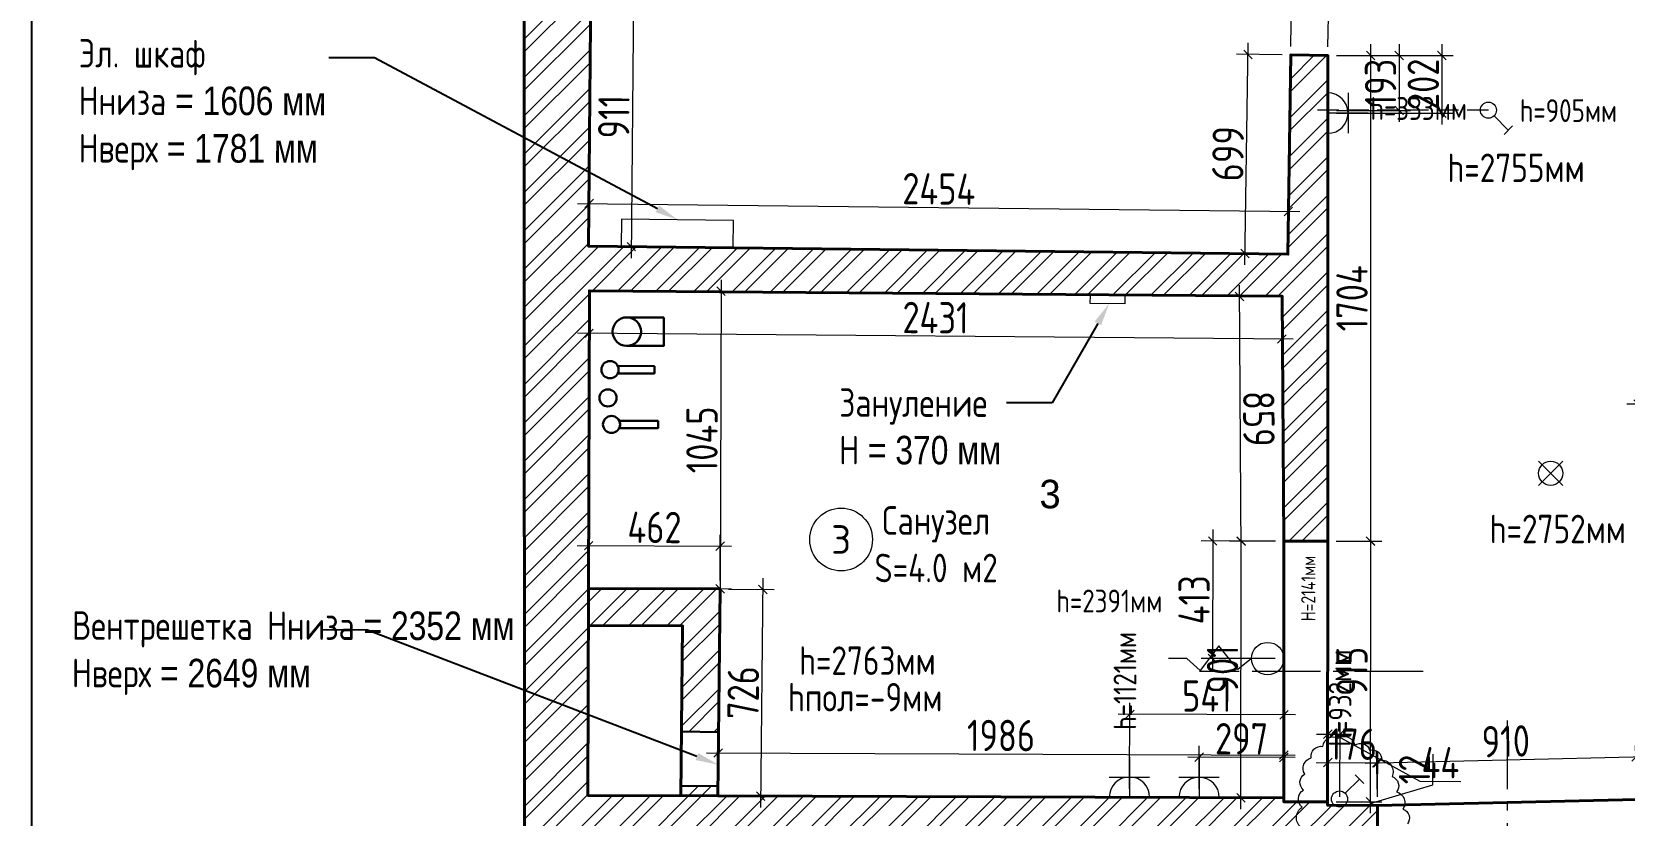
# Model space of a CAD drawing. Header units: millimetres. Extents: x -416788 to 52048, y -598564 to -7233.
# Drawn here: x 24466 to 30054, y -17210 to -14461 of the extents above; entities that cross this region are included whole.
import ezdxf
from ezdxf import colors
from ezdxf.entities.mleader import LeaderData, LeaderLine
from ezdxf.enums import TextEntityAlignment as Align
from ezdxf.math import Vec2, Vec3

# ---------------------------------------------------------------- set-up
doc = ezdxf.new("R2010")
doc.units = ezdxf.units.MM
doc.linetypes.add('GOST2.303 4', pattern=[7, 5, -2, 0])
doc.linetypes.add('GOST2.303 6', pattern=[12, 8, -1.5, 1, -1.5])
for name, color, linetype, lineweight in [('ВК_стояки', 170, 'Continuous', 30), ('К_Размерная', 3, 'Continuous', 0), ('К_Стены', 1, 'Continuous', 40), ('К_Текст высоты', 7, 'Continuous', 0), ('К_Текст_проемы', 109, 'Continuous', 0), ('К_тонкая', 84, 'Continuous', 13), ('К_штриховка', 84, 'Continuous', 13), ('ОВ_Вентиляция', 41, 'Continuous', 30), ('ОВ_Текст', 41, 'Continuous', 0), ('Р_рамка_оформление', 130, 'Continuous', 20), ('ЭО_Розетки', 11, 'Continuous', 9), ('ЭО_Текст', 11, 'Continuous', 0)]:
    doc.layers.add(name, color=color, linetype=linetype, lineweight=lineweight)
doc.layers.add('Контур_помещения', color=201, linetype='Continuous', lineweight=15, plot=False)
doc.layers.add('ЭО_метки', color=11, linetype='GOST2.303 4', lineweight=0, plot=False)
doc.layers.add('Лист_рамка', color=4, linetype='Continuous', plot=False)
doc.layers.add('№_pom_spec', color=6, linetype='Continuous', plot=False)
doc.styles.add('M 50', font='isocpeur.ttf', dxfattribs={"width": 0.8})
doc.styles.get("Standard").update_dxf_attribs({"font": 'greeks.shx'})
doc.dimstyles.new('M 50', dxfattribs={"dimscale": 0, "dimtxt": 110, "dimasz": 30, "dimexe": 40, "dimexo": 30, "dimgap": 10, "dimtad": 1, "dimdec": 0, "dimrnd": 1, "dimzin": 4, "dimdsep": 46, "dimtxsty": 'M 50', "dimblk": 'OBLIQUE', "dimcen": 50, "dimdle": 40, "dimadec": 0, "dimazin": 1, "dimtfac": 1, "dimtdec": 0, "dimtmove": 1, "dimatfit": 2, "dimfxl": 1, "dimtolj": 1, "dimtzin": 0, "dimlwd": -1, "dimlwe": -1, "dimarcsym": 0})

# ---------------------------------------------------------------- blocks, each defined once
blk = doc.blocks.new('A$Ca32be7dc')
at = {"layer": 'ЭО_Розетки', "ltscale": 100}
blk.add_lwpolyline([(0, -113.7), (38.1, -161.7), (-44.9, -228), (41.9, -293.3), (0, -340.3), (0, -404.2)], dxfattribs=at)
blk.add_circle((0, -56.9), 56.9, dxfattribs=at)
blk = doc.blocks.new('A$Cf3fd4786')
at = {"layer": 'ЭО_Розетки', "ltscale": 100}
for p, q in [((-42.4, 42.3), (42.3, -42.4)), ((42.3, 42.3), (-42.4, -42.4))]:
    blk.add_line(p, q, dxfattribs=at)
blk.add_circle((0, 0), 42.3, dxfattribs=at)
blk = doc.blocks.new('_Oblique')
at = {"color": 0, "linetype": 'ByBlock', "lineweight": -2}
blk.add_line((-0.5, -0.5), (0.5, 0.5), dxfattribs=at)
blk = doc.blocks.new('*D74')
at = {"layer": 'Defpoints', "color": 0, "ltscale": 100, "transparency": 16777216}
for p in [(26422.9, -15369.2), (28854.3, -15388.7), (26421.7, -15519.2)]:
    blk.add_point(p, dxfattribs=at)
at = {"layer": 'К_Размерная', "color": 0, "ltscale": 100, "transparency": 16777216}
for p, q in [((26422.7, -15399.2), (26421.4, -15559.2)), ((28854, -15418.7), (28852.7, -15578.7)), ((28893.1, -15539), (26381.7, -15518.9))]:
    blk.add_line(p, q, dxfattribs=at)
at = {"layer": 'К_Размерная', "color": 0, "ltscale": 100, "transparency": 16777216, "xscale": 30, "yscale": 30, "zscale": 30}
for p, rotation in [((26421.7, -15519.2), 179.5420410470975), ((28853.1, -15538.7), 359.5420410470974)]:
    blk.add_blockref('_Oblique', p, dxfattribs=dict(at, rotation=rotation))
at = {"layer": 'К_Размерная', "color": 0, "ltscale": 100, "transparency": 16777216, "insert": (27637.9, -15464), "char_height": 110, "attachment_point": 5, "rotation": 359.542, "style": 'M 50'}
blk.add_mtext('\\A1;2431', dxfattribs=at)
blk = doc.blocks.new('*D75')
at = {"layer": 'Defpoints', "color": 0, "ltscale": 100, "transparency": 16777216}
for p in [(26422.9, -15369.2), (26419.8, -16414), (26881.7, -16415.4)]:
    blk.add_point(p, dxfattribs=at)
at = {"layer": 'К_Размерная', "color": 0, "ltscale": 100, "transparency": 16777216}
for p, q in [((26885, -15330.6), (26881.6, -16455.4)), ((26452.9, -15369.3), (26924.8, -15370.7)), ((26449.8, -16414.1), (26921.7, -16415.5))]:
    blk.add_line(p, q, dxfattribs=at)
at = {"layer": 'К_Размерная', "color": 0, "ltscale": 100, "transparency": 16777216, "xscale": 30, "yscale": 30, "zscale": 30}
for p, rotation in [((26884.8, -15370.6), 89.82916628352429), ((26881.7, -16415.4), 269.8291662835243)]:
    blk.add_blockref('_Oblique', p, dxfattribs=dict(at, rotation=rotation))
at = {"layer": 'К_Размерная', "color": 0, "ltscale": 100, "transparency": 16777216, "insert": (26818.3, -15892.8), "char_height": 110, "attachment_point": 5, "rotation": 89.8292, "style": 'M 50'}
blk.add_mtext('\\A1;1045', dxfattribs=at)
blk = doc.blocks.new('*D76')
at = {"layer": 'Defpoints', "color": 0, "ltscale": 100, "transparency": 16777216}
for p in [(26882.3, -16265.9), (26419.8, -16414), (26881.7, -16415.9)]:
    blk.add_point(p, dxfattribs=at)
at = {"layer": 'К_Размерная', "color": 0, "ltscale": 100, "transparency": 16777216}
for p, q in [((26419.9, -16384), (26420.6, -16224)), ((26881.8, -16385.9), (26882.5, -16225.9)), ((26380.4, -16263.9), (26922.3, -16266))]:
    blk.add_line(p, q, dxfattribs=at)
at = {"layer": 'К_Размерная', "color": 0, "ltscale": 100, "transparency": 16777216, "xscale": 30, "yscale": 30, "zscale": 30}
for p, rotation in [((26420.4, -16264), 179.7702715421357), ((26882.3, -16265.9), 359.7702715421356)]:
    blk.add_blockref('_Oblique', p, dxfattribs=dict(at, rotation=rotation))
at = {"layer": 'К_Размерная', "color": 0, "ltscale": 100, "transparency": 16777216, "insert": (26651.6, -16200), "char_height": 110, "attachment_point": 5, "rotation": 359.7703, "style": 'M 50'}
blk.add_mtext('\\A1;462', dxfattribs=at)
blk = doc.blocks.new('*D77')
at = {"layer": 'Defpoints', "color": 0, "ltscale": 100, "transparency": 16777216}
for p in [(26881.7, -16415.9), (26874, -17141.6), (27024, -17143.2)]:
    blk.add_point(p, dxfattribs=at)
at = {"layer": 'К_Размерная', "color": 0, "ltscale": 100, "transparency": 16777216}
for p, q in [((26911.7, -16416.2), (27071.7, -16417.9)), ((27032.1, -16377.5), (27023.6, -17183.2)), ((26904, -17141.9), (27064, -17143.6))]:
    blk.add_line(p, q, dxfattribs=at)
at = {"layer": 'К_Размерная', "color": 0, "ltscale": 100, "transparency": 16777216, "xscale": 30, "yscale": 30, "zscale": 30}
for p, rotation in [((27031.7, -16417.5), 89.39348981491057), ((27024, -17143.2), 269.3934898149105)]:
    blk.add_blockref('_Oblique', p, dxfattribs=dict(at, rotation=rotation))
at = {"layer": 'К_Размерная', "color": 0, "ltscale": 100, "transparency": 16777216, "insert": (26962.9, -16779.6), "char_height": 110, "attachment_point": 5, "rotation": 89.3935, "style": 'M 50'}
blk.add_mtext('\\A1;726', dxfattribs=at)
blk = doc.blocks.new('*D78')
at = {"layer": 'Defpoints', "color": 0, "ltscale": 100, "transparency": 16777216}
for p in [(28860.1, -16998.8), (26874, -17141.6), (28859.6, -17148.8)]:
    blk.add_point(p, dxfattribs=at)
at = {"layer": 'К_Размерная', "color": 0, "ltscale": 100, "transparency": 16777216}
for p, q in [((26874.2, -17111.6), (26874.7, -16951.6)), ((28859.7, -17118.8), (28860.3, -16958.8)), ((26834.6, -16991.4), (28900.1, -16999))]:
    blk.add_line(p, q, dxfattribs=at)
at = {"layer": 'К_Размерная', "color": 0, "ltscale": 100, "transparency": 16777216, "xscale": 30, "yscale": 30, "zscale": 30}
for p, rotation in [((26874.6, -16991.6), 179.7911841356961), ((28860.1, -16998.8), 359.7911841356961)]:
    blk.add_blockref('_Oblique', p, dxfattribs=dict(at, rotation=rotation))
at = {"layer": 'К_Размерная', "color": 0, "ltscale": 100, "transparency": 16777216, "insert": (27867.6, -16930.2), "char_height": 110, "attachment_point": 5, "rotation": 359.7912, "style": 'M 50'}
blk.add_mtext('\\A1;1986', dxfattribs=at)
blk = doc.blocks.new('*D79')
at = {"layer": 'Defpoints', "color": 0, "ltscale": 100, "transparency": 16777216}
for p in [(28710.3, -16247.7), (28860.3, -16247.8), (28859.6, -17148.8)]:
    blk.add_point(p, dxfattribs=at)
at = {"layer": 'К_Размерная', "color": 0, "ltscale": 100, "transparency": 16777216}
for p, q in [((28830.3, -16247.7), (28670.3, -16247.6)), ((28709.6, -17188.7), (28710.3, -16207.7)), ((28829.6, -17148.8), (28669.6, -17148.7))]:
    blk.add_line(p, q, dxfattribs=at)
at = {"layer": 'К_Размерная', "color": 0, "ltscale": 100, "transparency": 16777216, "xscale": 30, "yscale": 30, "zscale": 30}
for p, rotation in [((28710.3, -16247.7), 89.95583345247498), ((28709.6, -17148.7), 269.955833452475)]:
    blk.add_blockref('_Oblique', p, dxfattribs=dict(at, rotation=rotation))
at = {"layer": 'К_Размерная', "color": 0, "ltscale": 100, "transparency": 16777216, "insert": (28644.9, -16698.1), "char_height": 110, "attachment_point": 5, "rotation": 89.9558, "style": 'M 50'}
blk.add_mtext('\\A1;901', dxfattribs=at)
blk = doc.blocks.new('*D80')
at = {"layer": 'Defpoints', "color": 0, "ltscale": 100, "transparency": 16777216}
for p in [(28704.3, -15389.7), (28854.3, -15388.7), (28860.3, -16247.8)]:
    blk.add_point(p, dxfattribs=at)
at = {"layer": 'К_Размерная', "color": 0, "ltscale": 100, "transparency": 16777216}
for p, q in [((28710.6, -16288.8), (28704, -15349.7)), ((28824.3, -15388.9), (28664.3, -15390)), ((28830.3, -16248), (28670.3, -16249.1))]:
    blk.add_line(p, q, dxfattribs=at)
at = {"layer": 'К_Размерная', "color": 0, "ltscale": 100, "transparency": 16777216, "xscale": 30, "yscale": 30, "zscale": 30}
for p, rotation in [((28704.3, -15389.7), 90.40293153604748), ((28710.3, -16248.8), 270.4029315360474)]:
    blk.add_blockref('_Oblique', p, dxfattribs=dict(at, rotation=rotation))
at = {"layer": 'К_Размерная', "color": 0, "ltscale": 100, "transparency": 16777216, "insert": (28772.3, -15818.8), "char_height": 110, "attachment_point": 5, "rotation": 270.4029, "style": 'M 50'}
blk.add_mtext('\\A1;859', dxfattribs=at)
blk = doc.blocks.new('*D96')
at = {"layer": 'Defpoints', "color": 0, "ltscale": 100, "transparency": 16777216}
for p in [(26427.6, -14302.2), (26420.1, -15213.5), (26570.1, -15214.7)]:
    blk.add_point(p, dxfattribs=at)
at = {"layer": 'К_Размерная', "color": 0, "ltscale": 100, "transparency": 16777216}
for p, q in [((26457.6, -14302.4), (26617.6, -14303.7)), ((26577.9, -14263.4), (26569.8, -15254.7)), ((26450.1, -15213.7), (26610.1, -15215))]:
    blk.add_line(p, q, dxfattribs=at)
at = {"layer": 'К_Размерная', "color": 0, "ltscale": 100, "transparency": 16777216, "xscale": 30, "yscale": 30, "zscale": 30}
for p, rotation in [((26577.6, -14303.4), 89.53187242244665), ((26570.1, -15214.7), 269.5318724224467)]:
    blk.add_blockref('_Oblique', p, dxfattribs=dict(at, rotation=rotation))
at = {"layer": 'К_Размерная', "color": 0, "ltscale": 100, "transparency": 16777216, "insert": (26508.8, -14758.5), "char_height": 110, "attachment_point": 5, "rotation": 89.5319, "style": 'M 50'}
blk.add_mtext('\\A1;911', dxfattribs=at)
blk = doc.blocks.new('*D97')
at = {"layer": 'Defpoints', "color": 0, "ltscale": 100, "transparency": 16777216}
for p in [(28875.8, -15091.2), (26420.1, -15213.5), (28874.1, -15241.1)]:
    blk.add_point(p, dxfattribs=at)
at = {"layer": 'К_Размерная', "color": 0, "ltscale": 100, "transparency": 16777216}
for p, q in [((26420.5, -15183.5), (26422.3, -15023.5)), ((26381.8, -15063), (28915.8, -15091.6)), ((28874.4, -15211.1), (28876.2, -15051.2))]:
    blk.add_line(p, q, dxfattribs=at)
at = {"layer": 'К_Размерная', "color": 0, "ltscale": 100, "transparency": 16777216, "xscale": 30, "yscale": 30, "zscale": 30}
for p, rotation in [((26421.8, -15063.5), 179.3544102132962), ((28875.8, -15091.2), 359.3544102132962)]:
    blk.add_blockref('_Oblique', p, dxfattribs=dict(at, rotation=rotation))
at = {"layer": 'К_Размерная', "color": 0, "ltscale": 100, "transparency": 16777216, "insert": (27649.5, -15012.3), "char_height": 110, "attachment_point": 5, "rotation": 359.3544, "style": 'M 50'}
blk.add_mtext('\\A1;2454', dxfattribs=at)
blk = doc.blocks.new('*D98')
at = {"layer": 'Defpoints', "color": 0, "ltscale": 100, "transparency": 16777216}
for p in [(28734.1, -14540), (28884.1, -14542.1), (28874.1, -15241.1)]:
    blk.add_point(p, dxfattribs=at)
at = {"layer": 'К_Размерная', "color": 0, "ltscale": 100, "transparency": 16777216}
for p, q in [((28723.5, -15279), (28734.7, -14500)), ((28854.1, -14541.7), (28694.1, -14539.4)), ((28844.1, -15240.7), (28684.1, -15238.4))]:
    blk.add_line(p, q, dxfattribs=at)
at = {"layer": 'К_Размерная', "color": 0, "ltscale": 100, "transparency": 16777216, "xscale": 30, "yscale": 30, "zscale": 30}
for p, rotation in [((28734.1, -14540), 89.17532881636947), ((28724.1, -15239), 269.1753288163695)]:
    blk.add_blockref('_Oblique', p, dxfattribs=dict(at, rotation=rotation))
at = {"layer": 'К_Размерная', "color": 0, "ltscale": 100, "transparency": 16777216, "insert": (28664.1, -14888.5), "char_height": 110, "attachment_point": 5, "rotation": 89.1753, "style": 'M 50'}
blk.add_mtext('\\A1;699', dxfattribs=at)
blk = doc.blocks.new('*D99')
at = {"layer": 'Defpoints', "color": 0, "ltscale": 100, "transparency": 16777216}
for p in [(29016.8, -14394.1), (28884.1, -14542.1), (29014.6, -14544.1)]:
    blk.add_point(p, dxfattribs=at)
at = {"layer": 'К_Размерная', "color": 0, "ltscale": 100, "transparency": 16777216}
for p, q in [((28951.6, -14393.1), (28986.2, -14283.6)), ((28986.2, -14283.6), (29155.8, -14286.1)), ((28884.6, -14512.1), (28886.9, -14352.2)), ((29015, -14514.1), (29017.4, -14354.1)), ((28846.4, -14391.6), (29056.8, -14394.7))]:
    blk.add_line(p, q, dxfattribs=at)
at = {"layer": 'К_Размерная', "color": 0, "ltscale": 100, "transparency": 16777216, "xscale": 30, "yscale": 30, "zscale": 30}
for p, rotation in [((28886.4, -14392.1), 179.1496924589538), ((29016.8, -14394.1), 359.1496924589538)]:
    blk.add_blockref('_Oblique', p, dxfattribs=dict(at, rotation=rotation))
at = {"layer": 'К_Размерная', "color": 0, "ltscale": 100, "transparency": 16777216, "insert": (29072, -14219.9), "char_height": 110, "attachment_point": 5, "rotation": 359.1497, "style": 'M 50'}
blk.add_mtext('\\A1;130', dxfattribs=at)
blk = doc.blocks.new('*D100')
at = {"layer": 'Defpoints', "color": 0, "ltscale": 100, "transparency": 16777216}
for p in [(29014.6, -14544.1), (29014, -16247.8), (29164, -16247.8)]:
    blk.add_point(p, dxfattribs=at)
at = {"layer": 'К_Размерная', "color": 0, "ltscale": 100, "transparency": 16777216}
for p, q in [((29164.6, -14504.1), (29164, -16287.8)), ((29044.6, -14544.1), (29204.6, -14544.1)), ((29044, -16247.8), (29204, -16247.8))]:
    blk.add_line(p, q, dxfattribs=at)
at = {"layer": 'К_Размерная', "color": 0, "ltscale": 100, "transparency": 16777216, "xscale": 30, "yscale": 30, "zscale": 30}
for p, rotation in [((29164.6, -14544.1), 89.97964092204163), ((29164, -16247.8), 269.9796409220416)]:
    blk.add_blockref('_Oblique', p, dxfattribs=dict(at, rotation=rotation))
at = {"layer": 'К_Размерная', "color": 0, "ltscale": 100, "transparency": 16777216, "insert": (29099.3, -15395.9), "char_height": 110, "attachment_point": 5, "rotation": 89.9796, "style": 'M 50'}
blk.add_mtext('\\A1;1704', dxfattribs=at)
blk = doc.blocks.new('*D101')
at = {"layer": 'Defpoints', "color": 0, "ltscale": 100, "transparency": 16777216}
for p in [(29014, -16247.8), (29013.4, -17162.8), (29163.4, -17162.9)]:
    blk.add_point(p, dxfattribs=at)
at = {"layer": 'К_Размерная', "color": 0, "ltscale": 100, "transparency": 16777216}
for p, q in [((29044, -16247.8), (29204, -16247.9)), ((29164, -16207.9), (29163.4, -17202.9)), ((29043.4, -17162.8), (29203.4, -17162.9))]:
    blk.add_line(p, q, dxfattribs=at)
at = {"layer": 'К_Размерная', "color": 0, "ltscale": 100, "transparency": 16777216, "xscale": 30, "yscale": 30, "zscale": 30}
for p, rotation in [((29164, -16247.9), 89.96477917805976), ((29163.4, -17162.9), 269.9647791780598)]:
    blk.add_blockref('_Oblique', p, dxfattribs=dict(at, rotation=rotation))
at = {"layer": 'К_Размерная', "color": 0, "ltscale": 100, "transparency": 16777216, "insert": (29098.7, -16705.3), "char_height": 110, "attachment_point": 5, "rotation": 89.9648, "style": 'M 50'}
blk.add_mtext('\\A1;915', dxfattribs=at)
blk = doc.blocks.new('*D102')
at = {"layer": 'Defpoints', "color": 0, "ltscale": 100, "transparency": 16777216}
for p in [(29013.4, -17162.8), (29013.4, -17175.2), (29163.4, -17175.3)]:
    blk.add_point(p, dxfattribs=at)
at = {"layer": 'К_Размерная', "color": 0, "ltscale": 100, "transparency": 16777216}
for p, q in [((29383.4, -17103.2), (29383.5, -16995.2)), ((29163.4, -17169.1), (29383.4, -17103.2)), ((29043.4, -17162.8), (29203.4, -17162.9)), ((29043.4, -17175.2), (29203.4, -17175.3)), ((29163.4, -17162.8), (29163.4, -17175.3)), ((29163.4, -17162.8), (29163.4, -17175.3))]:
    blk.add_line(p, q, dxfattribs=at)
at = {"layer": 'К_Размерная', "color": 0, "ltscale": 100, "transparency": 16777216, "insert": (29318.5, -17049.1), "char_height": 110, "attachment_point": 5, "rotation": 89.9711, "style": 'M 50'}
blk.add_mtext('\\A1;12', dxfattribs=at)
blk = doc.blocks.new('*D103')
at = {"layer": 'Defpoints', "color": 0, "ltscale": 100, "transparency": 16777216}
for p in [(29189.7, -17025.9), (29013.4, -17175.2), (29189.1, -17175.9)]:
    blk.add_point(p, dxfattribs=at)
at = {"layer": 'К_Размерная', "color": 0, "ltscale": 100, "transparency": 16777216}
for p, q in [((29013.5, -17145.2), (29014.2, -16985.2)), ((29189.2, -17145.9), (29189.9, -16985.9)), ((28974, -17025), (29229.7, -17026.1))]:
    blk.add_line(p, q, dxfattribs=at)
at = {"layer": 'К_Размерная', "color": 0, "ltscale": 100, "transparency": 16777216, "xscale": 30, "yscale": 30, "zscale": 30}
for p, rotation in [((29014, -17025.2), 179.7691558622015), ((29189.7, -17025.9), 359.7691558622016)]:
    blk.add_blockref('_Oblique', p, dxfattribs=dict(at, rotation=rotation))
at = {"layer": 'К_Размерная', "color": 0, "ltscale": 100, "transparency": 16777216, "insert": (29102.1, -16960.6), "char_height": 110, "attachment_point": 5, "rotation": 359.7692, "style": 'M 50'}
blk.add_mtext('\\A1;176', dxfattribs=at)
blk = doc.blocks.new('*D104')
at = {"layer": 'Defpoints', "color": 0, "ltscale": 100, "transparency": 16777216}
for p in [(30095.6, -17004.9), (29189.1, -17175.9), (30099.1, -17154.8)]:
    blk.add_point(p, dxfattribs=at)
at = {"layer": 'К_Размерная', "color": 0, "ltscale": 100, "transparency": 16777216}
for p, q in [((29188.4, -17145.9), (29184.7, -16986)), ((30098.4, -17124.8), (30094.7, -16964.9)), ((29145.6, -17026.9), (30135.6, -17003.9))]:
    blk.add_line(p, q, dxfattribs=at)
at = {"layer": 'К_Размерная', "color": 0, "ltscale": 100, "transparency": 16777216, "xscale": 30, "yscale": 30, "zscale": 30}
for p, rotation in [((29185.6, -17026), 181.3280914425208), ((30095.6, -17004.9), 1.32809144252088)]:
    blk.add_blockref('_Oblique', p, dxfattribs=dict(at, rotation=rotation))
at = {"layer": 'К_Размерная', "color": 0, "ltscale": 100, "transparency": 16777216, "insert": (29639.1, -16950.4), "char_height": 110, "attachment_point": 5, "rotation": 1.3281, "style": 'M 50'}
blk.add_mtext('\\A1;910', dxfattribs=at)
blk = doc.blocks.new('*D109')
at = {"layer": 'Defpoints', "color": 0, "ltscale": 100, "transparency": 16777216}
for p in [(30110.1, -12604.1), (30260.1, -12604.4), (30253.4, -15767.8)]:
    blk.add_point(p, dxfattribs=at)
at = {"layer": 'К_Размерная', "color": 0, "ltscale": 100, "transparency": 16777216}
for p, q in [((30103.3, -15807.5), (30110.2, -12564.1)), ((30230.1, -12604.3), (30070.1, -12604)), ((30223.4, -15767.8), (30063.4, -15767.4))]:
    blk.add_line(p, q, dxfattribs=at)
at = {"layer": 'К_Размерная', "color": 0, "ltscale": 100, "transparency": 16777216, "xscale": 30, "yscale": 30, "zscale": 30}
for p, rotation in [((30110.1, -12604.1), 89.87766965231056), ((30103.4, -15767.5), 269.8776696523105)]:
    blk.add_blockref('_Oblique', p, dxfattribs=dict(at, rotation=rotation))
at = {"layer": 'К_Размерная', "color": 0, "ltscale": 100, "transparency": 16777216, "insert": (30041.7, -14185.7), "char_height": 110, "attachment_point": 5, "rotation": 89.8777, "style": 'M 50'}
blk.add_mtext('\\A1;3163', dxfattribs=at)
blk = doc.blocks.new('*D136')
at = {"layer": 'Defpoints', "color": 0, "ltscale": 100, "transparency": 16777216}
for p in [(28563, -17006.1), (28562.5, -17147.7), (28859.6, -17148.8)]:
    blk.add_point(p, dxfattribs=at)
at = {"layer": 'ЭО_Текст', "color": 0, "ltscale": 100, "transparency": 16777216}
for p, q in [((28562.6, -17117.7), (28563.2, -16966.1)), ((28859.7, -17118.8), (28860.3, -16967.2)), ((28900.1, -17007.4), (28523, -17006))]:
    blk.add_line(p, q, dxfattribs=at)
at = {"layer": 'ЭО_Текст', "color": 0, "ltscale": 100, "transparency": 16777216, "xscale": 30, "yscale": 30, "zscale": 30}
for p, rotation in [((28563, -17006.1), 179.791184135696), ((28860.1, -17007.2), 359.791184135696)]:
    blk.add_blockref('_Oblique', p, dxfattribs=dict(at, rotation=rotation))
at = {"layer": 'ЭО_Текст', "color": 0, "ltscale": 100, "transparency": 16777216, "insert": (28711.8, -16941.7), "char_height": 110, "attachment_point": 5, "rotation": 359.7912, "style": 'M 50'}
blk.add_mtext('\\A1;297', dxfattribs=at)
blk = doc.blocks.new('*D137')
at = {"layer": 'Defpoints', "color": 0, "ltscale": 100, "transparency": 16777216}
for p in [(28319.2, -16855.7), (28318.2, -17146.8), (28859.6, -17148.8)]:
    blk.add_point(p, dxfattribs=at)
at = {"layer": 'ЭО_Текст', "color": 0, "ltscale": 100, "transparency": 16777216}
for p, q in [((28318.3, -17116.8), (28319.4, -16815.7)), ((28859.7, -17118.8), (28860.8, -16817.7)), ((28900.7, -16857.9), (28279.2, -16855.6))]:
    blk.add_line(p, q, dxfattribs=at)
at = {"layer": 'ЭО_Текст', "color": 0, "ltscale": 100, "transparency": 16777216, "xscale": 30, "yscale": 30, "zscale": 30}
for p, rotation in [((28319.2, -16855.7), 179.7911841356961), ((28860.7, -16857.7), 359.7911841356961)]:
    blk.add_blockref('_Oblique', p, dxfattribs=dict(at, rotation=rotation))
at = {"layer": 'ЭО_Текст', "color": 0, "ltscale": 100, "transparency": 16777216, "insert": (28590.2, -16791.7), "char_height": 110, "attachment_point": 5, "rotation": 359.7912, "style": 'M 50'}
blk.add_mtext('\\A1;541', dxfattribs=at)
blk = doc.blocks.new('*D138')
at = {"layer": 'Defpoints', "color": 0, "ltscale": 100, "transparency": 16777216}
for p in [(28860.3, -16247.8), (28610, -16660.2), (28860, -16660.4)]:
    blk.add_point(p, dxfattribs=at)
at = {"layer": 'ЭО_Текст', "color": 0, "ltscale": 100, "transparency": 16777216}
for p, q in [((28830.3, -16247.7), (28570.3, -16247.5)), ((28610.3, -16207.6), (28609.9, -16700.2)), ((28830, -16660.4), (28570, -16660.2))]:
    blk.add_line(p, q, dxfattribs=at)
at = {"layer": 'ЭО_Текст', "color": 0, "ltscale": 100, "transparency": 16777216, "xscale": 30, "yscale": 30, "zscale": 30}
for p, rotation in [((28610.3, -16247.6), 89.95583345247522), ((28610, -16660.2), 269.9558334524752)]:
    blk.add_blockref('_Oblique', p, dxfattribs=dict(at, rotation=rotation))
at = {"layer": 'ЭО_Текст', "color": 0, "ltscale": 100, "transparency": 16777216, "insert": (28545.1, -16453.9), "char_height": 110, "attachment_point": 5, "rotation": 89.9558, "style": 'M 50'}
blk.add_mtext('\\A1;413', dxfattribs=at)
blk = doc.blocks.new('*D141')
at = {"layer": 'Defpoints', "color": 0, "ltscale": 100, "transparency": 16777216}
for p in [(29058, -16925.4), (29013.4, -17175.2), (29057, -17175.4)]:
    blk.add_point(p, dxfattribs=at)
at = {"layer": 'ЭО_Текст', "color": 0, "ltscale": 100, "transparency": 16777216}
for p, q in [((28974.4, -16925), (29098, -16925.5)), ((29013.5, -17145.2), (29014.6, -16885.2)), ((29036.2, -16925.3), (29337.6, -17090.4)), ((29057.1, -17145.4), (29058.1, -16885.4)), ((29337.6, -17090.4), (29480.8, -17091))]:
    blk.add_line(p, q, dxfattribs=at)
at = {"layer": 'ЭО_Текст', "color": 0, "ltscale": 100, "transparency": 16777216, "xscale": 30, "yscale": 30, "zscale": 30}
for p, rotation in [((29014.4, -16925.2), 179.7691558622002), ((29058, -16925.4), 359.7691558622003)]:
    blk.add_blockref('_Oblique', p, dxfattribs=dict(at, rotation=rotation))
at = {"layer": 'ЭО_Текст', "color": 0, "ltscale": 100, "transparency": 16777216, "insert": (29409.5, -17025.7), "char_height": 110, "attachment_point": 5, "rotation": 359.7692, "style": 'M 50'}
blk.add_mtext('\\A1;44', dxfattribs=at)
blk = doc.blocks.new('*D163')
at = {"layer": 'Defpoints', "color": 0, "ltscale": 100, "transparency": 16777216}
for p in [(29014.6, -14544.1), (29014.5, -14737.1), (29264.5, -14737.2)]:
    blk.add_point(p, dxfattribs=at)
at = {"layer": 'ЭО_Текст', "color": 0, "ltscale": 100, "transparency": 16777216}
for p, q in [((29264.6, -14504.2), (29264.5, -14777.2)), ((29044.6, -14544.1), (29304.6, -14544.2)), ((29044.5, -14737.1), (29304.5, -14737.2))]:
    blk.add_line(p, q, dxfattribs=at)
at = {"layer": 'ЭО_Текст', "color": 0, "ltscale": 100, "transparency": 16777216, "xscale": 30, "yscale": 30, "zscale": 30}
for p, rotation in [((29264.6, -14544.2), 89.97964092204211), ((29264.5, -14737.2), 269.9796409220421)]:
    blk.add_blockref('_Oblique', p, dxfattribs=dict(at, rotation=rotation))
at = {"layer": 'ЭО_Текст', "color": 0, "ltscale": 100, "transparency": 16777216, "insert": (29199.5, -14640.7), "char_height": 110, "attachment_point": 5, "rotation": 89.9796, "style": 'M 50'}
blk.add_mtext('\\A1;193', dxfattribs=at)
blk = doc.blocks.new('*D164')
at = {"layer": 'Defpoints', "color": 0, "ltscale": 100, "transparency": 16777216}
for p in [(29014.6, -14544.1), (29014.5, -14746), (29414.5, -14746.1)]:
    blk.add_point(p, dxfattribs=at)
at = {"layer": 'ЭО_Текст', "color": 0, "ltscale": 100, "transparency": 16777216}
for p, q in [((29414.6, -14504.2), (29414.5, -14786.1)), ((29044.6, -14544.1), (29454.6, -14544.2)), ((29044.5, -14746), (29454.5, -14746.1))]:
    blk.add_line(p, q, dxfattribs=at)
at = {"layer": 'ЭО_Текст', "color": 0, "ltscale": 100, "transparency": 16777216, "xscale": 30, "yscale": 30, "zscale": 30}
for p, rotation in [((29414.6, -14544.2), 89.97964092204163), ((29414.5, -14746.1), 269.9796409220417)]:
    blk.add_blockref('_Oblique', p, dxfattribs=dict(at, rotation=rotation))
at = {"layer": 'ЭО_Текст', "color": 0, "ltscale": 100, "transparency": 16777216, "insert": (29349.5, -14645.1), "char_height": 110, "attachment_point": 5, "rotation": 89.9796, "style": 'M 50'}
blk.add_mtext('\\A1;202', dxfattribs=at)
blk = doc.blocks.new('UDV_Розетки_ГОСТ_21.210_СУ.IP20.двухполюсная.с.защ.контактом_6')
at = {"color": 0}
for p, q in [((0, 141.6), (0, 70.8)), ((-70.8, 70.8), (70.8, 70.8)), ((0, 70.8), (0, 0))]:
    blk.add_line(p, q, dxfattribs=at)
blk.add_lwpolyline([(-70.8, 0), (70.8, 0, 1)], format="xyb", close=True, dxfattribs=at)
blk = doc.blocks.new('UDV_Выключатели_ГОСТ_21.210_СУ.IP20.однополюсный_5')
at = {"layer": 'ЭО_Розетки'}
for p, q in [((20, 20), (69.9, 69.9)), ((54.9, 84.8), (84.8, 54.9))]:
    blk.add_line(p, q, dxfattribs=at)
blk.add_circle((0, 0), 28.2, dxfattribs=at)
blk.add_circle((0, 0), 28.2, dxfattribs=at)
blk = doc.blocks.new('UDV_UDV_Розетки_ГОСТ_21.210_СУ.IP20.двухполюсная.с.защ.контактом_4_NO_VISIBILITY')
at = {"color": 0}
for p, q in [((70.8, 70.8), (70.8, -70.8)), ((70.8, 0), (0, 0)), ((141.6, 0), (70.8, 0))]:
    blk.add_line(p, q, dxfattribs=at)
blk.add_lwpolyline([(0, 70.8), (0, -70.8, 1)], format="xyb", close=True, dxfattribs=at)
blk = doc.blocks.new('UDV_UDV_Выключатели_ГОСТ_21.210_СУ.IP20.однополюсный_2_NO_VISIBILITY')
at = {"layer": 'ЭО_Розетки'}
for p, q in [((20, -20), (69.9, -69.9)), ((84.8, -54.9), (54.9, -84.8))]:
    blk.add_line(p, q, dxfattribs=at)
blk.add_circle((0, 0), 28.2, dxfattribs=at)
blk.add_circle((0, 0), 28.2, dxfattribs=at)

msp = doc.modelspace()

# ---------------------------------------------------------------- hatches: boundary and pattern name
at = {"layer": 'К_штриховка', "ltscale": 100}
h = msp.add_hatch(dxfattribs=at)
h.set_pattern_fill('ANSI32', color=256, scale=10)
h.paths.add_polyline_path([(26435.1, -17290.8), (29189.1, -17301.9), (29189.1, -17175.9), (29013.4, -17175.2), (29013.4, -17162.8), (28859.6, -17162.8), (28859.6, -17148.8), (26874, -17141.6), (26417.6, -17140.2), (26419.8, -16414), (26422.9, -15369.2), (28854.3, -15388.7), (28860.3, -16247.8), (29014, -16247.8), (29014.6, -14544.1), (28884.1, -14542.1), (28874.1, -15241.1), (26420.1, -15213.5), (26427.6, -14302.2), (26268.7, -14261.3), (26194.3, -14261.3), (26196.5, -21150.2), (26774.7, -21153), (26774.2, -20958.1), (26728.7, -20747.2), (26440.4, -20748.6)])
h = msp.add_hatch(dxfattribs=at)
h.set_pattern_fill('ANSI32', color=256, scale=10)
h.paths.add_polyline_path([(26881.7, -16415.9), (26419.8, -16414), (26419.4, -16544.5), (26750.3, -16545.5), (26746.4, -16916.6), (26876.4, -16918)])
h.paths.add_polyline_path([(26874.4, -17108), (26744.4, -17106.6), (26744, -17141.2), (26874, -17141.6)])

# ---------------------------------------------------------------- linework, layer by layer
at = {"layer": 'ВК_стояки'}
for points in [[(26684.1, -15462.9), (26554.4, -15462.9, -0.414214), (26604.4, -15512.9, -0.414214), (26554.4, -15562.9), (26684.1, -15562.9)], [(26651.2, -15633.7), (26522.6, -15633.5, -0.11211), (26525.5, -15646.5, -0.112927), (26522.6, -15659.5), (26651.2, -15659.7)], [(26664, -15825.6), (26527.9, -15825.6, -0.112518), (26530.8, -15838.6, -0.112518), (26527.9, -15851.6), (26664, -15851.6)]]:
    msp.add_lwpolyline(points, format="xyb", close=True, dxfattribs=at)
for centre, radius in [((26554.4, -15512.9), 50), ((26495.5, -15646.5), 30), ((26488.3, -15745.6), 30), ((26500.8, -15838.6), 30)]:
    msp.add_circle(centre, radius, dxfattribs=at)
at = {"layer": 'К_Размерная', "ltscale": 100}
msp.add_lwpolyline([(24466.5, -7232.8), (37892.3, -7232.8), (37892.3, -25611.6), (24466.5, -25611.6)], close=True, dxfattribs=at)
at = {"layer": 'К_Стены', "ltscale": 100}
for p, q in [((28860.3, -16247.8), (29014, -16247.8)), ((29189.1, -17175.9), (29189.1, -17301.9))]:
    msp.add_line(p, q, dxfattribs=at)
for points in [[(30410.6, -8033.7), (35262.3, -8047.4), (35263.2, -19716.8), (33811.2, -19720.8), (33811.2, -21186.5), (26196.5, -21150.2), (26192.2, -8036), (30410.5, -8033.7)], [(26427.6, -14302.2), (26420.1, -15213.5), (28874.1, -15241.1), (28884.1, -14542.1), (29014.6, -14544.1), (29014, -16247.8), (29013.4, -17162.8), (29013.4, -17175.2), (29189.1, -17175.9), (30099.1, -17154.8), (30250.4, -17151.5), (30798.2, -17139.7)], [(26419.8, -16414), (26881.7, -16415.9), (26874, -17141.6), (26417.6, -17140.2), (26419.8, -16414), (26422.9, -15369.2), (28854.3, -15388.7), (28860.3, -16247.8), (28859.6, -17148.8), (26874, -17141.6)], [(26744, -17140.2), (26750.3, -16545.5), (26419.4, -16544.5)], [(29013.4, -17162.8), (28859.6, -17162.8), (28859.6, -17148.8)]]:
    msp.add_lwpolyline(points, dxfattribs=at)
at = {"layer": 'К_Текст высоты', "ltscale": 100}
msp.add_circle((27306.5, -16242.4), 110, dxfattribs=at)
at = {"layer": 'К_тонкая', "linetype": 'GOST2.303 6', "ltscale": 30}
for p, q in [((29348.6, -16705.3), (28564.3, -16705.3)), ((29644.1, -16878.1), (29644.1, -17662.4))]:
    msp.add_line(p, q, dxfattribs=at)
at = {"layer": 'Контур_помещения', "ltscale": 100}
msp.add_lwpolyline([(26427.6, -14302.2), (26420.1, -15213.5), (28874.1, -15241.1), (28884.1, -14542.1), (29014.6, -14544.1), (29014, -16247.8), (29013.4, -17162.8), (29013.4, -17175.2), (29189.1, -17175.9), (30099.1, -17154.8), (30250.4, -17151.5), (30798.2, -17139.7), (30779, -15761.8), (30253.4, -15767.8), (30260.1, -12604.4)], dxfattribs=at)
msp.add_lwpolyline([(28854.3, -15388.7), (26422.9, -15369.2), (26419.8, -16414), (26881.7, -16415.9), (26874, -17141.6), (28859.6, -17148.8), (28860.3, -16247.8)], close=True, dxfattribs=at)
at = {"layer": 'Лист_рамка', "ltscale": 100}
msp.add_lwpolyline([(24466.5, -7232.8), (37892.3, -7232.8), (37892.3, -26277.6), (24466.5, -26277.6)], close=True, dxfattribs=at)
at = {"layer": 'ОВ_Вентиляция'}
msp.add_lwpolyline([(26876.4, -16918), (26874.4, -17108), (26744.4, -17106.6), (26746.4, -16916.6)], close=True, dxfattribs=at)
at = {"layer": 'Р_рамка_оформление', "lineweight": 0}
msp.add_lwpolyline([(24466.5, -7232.8), (37892.3, -7232.8), (37892.3, -25611.6), (24466.5, -25611.6)], close=True, dxfattribs=at)
at = {"layer": 'ЭО_метки', "ltscale": 15}
msp.add_line((29577.9, -14735.8), (28964.6, -14735.8), dxfattribs=at)
at = {"layer": 'ЭО_Розетки'}
for points in [[(26535.1, -15214.8), (26927.5, -15219.2), (26928.6, -15122.4), (26536.2, -15118)], [(28181.1, -15383.3), (28302.3, -15384.3), (28302.1, -15415.6), (28180.8, -15414.6)]]:
    msp.add_lwpolyline(points, close=True, dxfattribs=at)
at = {"layer": 'ЭО_Текст', "ltscale": 100}
msp.add_lwpolyline([(28920, -17252, -0.520567), (28924.5, -17182.2, -0.520567), (28924.5, -17182.2, -0.520567), (28929, -17121.5, -0.520567), (28929, -17121.5, -0.520567), (28933.5, -17065.2, -0.520567), (28933.5, -17065.2, -0.520567), (28956, -17009, -0.520567), (28956, -17009, -0.520567), (28996.6, -16968.4, -0.520567), (28996.6, -16968.4, -0.520567), (29050.6, -16939.2, -0.520567), (29109.2, -16963.9, -0.520567), (29109.2, -16963.9, -0.520567), (29161, -16981.9, -0.520567), (29161, -16981.9, -0.520567), (29203.8, -17015.7, -0.520567), (29203.8, -17015.7, -0.520567), (29239.8, -17074.2, -0.520567), (29239.8, -17074.2, -0.520567), (29255.6, -17128.2, -0.520567), (29255.6, -17128.2, -0.520567), (29278.1, -17189, -0.520567), (29278.1, -17189, -0.520567), (29293.9, -17240.7, -0.520567)], format="xyb", dxfattribs=at)

# ---------------------------------------------------------------- block references
at = {"layer": 'ЭО_Розетки', "ltscale": 100}
for name, p in [('UDV_UDV_Розетки_ГОСТ_21.210_СУ.IP20.двухполюсная.с.защ.контактом_4_NO_VISIBILITY', (29014.5, -14746)), ('UDV_UDV_Выключатели_ГОСТ_21.210_СУ.IP20.однополюсный_2_NO_VISIBILITY', (29577.9, -14735.8)), ('A$Cf3fd4786', (29796.4, -16010.1)), ('UDV_Розетки_ГОСТ_21.210_СУ.IP20.двухполюсная.с.защ.контактом_6', (28318.4, -17146.8)), ('UDV_Розетки_ГОСТ_21.210_СУ.IP20.двухполюсная.с.защ.контактом_6', (28562.8, -17147.7)), ('UDV_Выключатели_ГОСТ_21.210_СУ.IP20.однополюсный_5', (29055.5, -17153))]:
    msp.add_blockref(name, p, dxfattribs=at)
at = {"layer": 'ЭО_Розетки', "ltscale": 100, "rotation": 270.0000999999999}
msp.add_blockref('A$Ca32be7dc', (28860, -16660.3), dxfattribs=at)

# ---------------------------------------------------------------- texts
at = {"layer": 'К_Текст высоты', "ltscale": 100, "style": 'M 50'}
msp.add_text('3', height=100, dxfattribs=at).set_placement((27306.5, -16242.4), align=Align.MIDDLE_CENTER)
at = {"layer": 'К_Текст высоты', "lineweight": 15, "char_height": 100, "attachment_point": 5, "style": 'M 50'}
for s, insert in [('h=2755мм', (29675, -14938.2)), ('h=2752мм', (29821.4, -16205.5)), ('h=2763мм', (27398.7, -16667.5)), ('hпол=-9мм', (27391, -16795.8))]:
    msp.add_mtext(s, dxfattribs=dict(at, insert=insert))
at = {"layer": 'К_Текст высоты', "insert": (27640.1, -16259), "char_height": 100, "width": 1200, "attachment_point": 5, "style": 'M 50'}
msp.add_mtext('Санузел\\PS=4.0 м\\S2;', dxfattribs=at)
at = {"layer": 'К_Текст_проемы', "lineweight": 15, "insert": (28945.9, -16414.3), "char_height": 50, "width": 544.589, "attachment_point": 5, "rotation": 89.8558, "style": 'M 50'}
msp.add_mtext('H=2141мм', dxfattribs=at)
at = {"layer": 'ЭО_Текст', "color": 1, "char_height": 80, "width": 598.261, "attachment_point": 5, "style": 'M 50'}
for s, insert, rotation in [('h=333мм', (29333.3, -14730.1), 0.0001), ('h=905мм', (29858.9, -14737.4), 0.0001), ('h=2391мм', (28247.7, -16458.1), 0.0001), ('h=1121мм', (28302.5, -16738.5), 90), ('h=932мм', (29057.2, -16798.9), 90)]:
    msp.add_mtext(s, dxfattribs=dict(at, insert=insert, rotation=rotation))
at = {"layer": '№_pom_spec', "ltscale": 100, "insert": (28002.4, -16032.9), "char_height": 100, "attachment_point": 1}
msp.add_mtext_dynamic_manual_height_columns('3', width=432.081, gutter_width=500, heights=[0], dxfattribs=at)

# ---------------------------------------------------------------- dimensions: what is measured, and where the dimension line sits
at = {"layer": 'К_Размерная', "ltscale": 100}
for p1, p2, distance, picture, middle in [((30253.4, -15767.8), (30260.1, -12604.4), 150, '*D109', (30041.7, -14185.7)), ((28884.1298, -14542.1328), (29014.5808, -14544.0689), 150, '*D99', (28997.1736, -14218.7748)), ((26427.6, -14302.2), (26420.1, -15213.5), 150, '*D96', (26508.8, -14758.5)), ((28874.1, -15241.1), (28884.1, -14542.1), 150, '*D98', (28664.1, -14888.5)), ((29014.6, -14544.1), (29014, -16247.8), 150, '*D100', (29099.3, -15395.9)), ((26420.1, -15213.5), (28874.1, -15241.1), 150, '*D97', (27649.5, -15012.3)), ((26422.9, -15369.2), (26419.8, -16414), 461.9, '*D75', (26818.3, -15892.8)), ((28860.3, -16247.8), (28854.3, -15388.7), 150, '*D80', (28772.3, -15818.8)), ((28854.3, -15388.7), (26422.9, -15369.2), 150, '*D74', (27637.9, -15464)), ((26419.8, -16414), (26881.7, -16415.9), 150, '*D76', (26651.6, -16200)), ((28859.6, -17148.8), (28860.3, -16247.8), 150, '*D79', (28644.9, -16698.1)), ((29014, -16247.8), (29013.4, -17162.8), 150, '*D101', (29098.7, -16705.3)), ((26881.7, -16415.9), (26874, -17141.6), 150, '*D77', (26962.9, -16779.6)), ((26874, -17141.6), (28859.6, -17148.8), 150, '*D78', (27867.6, -16930.2)), ((29013.4, -17175.2), (29189.1, -17175.9), 150, '*D103', (29102.1, -16960.6)), ((29189.1, -17175.9), (30099.1, -17154.8), 150, '*D104', (29639.1, -16950.4)), ((29013.4, -17162.8), (29013.4, -17175.2), 150, '*D102', (29318.4, -17093.1))]:
    dim = msp.add_aligned_dim(p1=p1, p2=p2, distance=distance, dimstyle='M 50', override={"dimscale": 1}, dxfattribs=at)
    dim.commit()
    dim.dimension.update_dxf_attribs({"geometry": picture, "text_midpoint": middle})
at = {"layer": 'ЭО_Текст', "ltscale": 100}
for p1, p2, distance, picture, middle in [((29014.6, -14544.1), (29014.5, -14737.1), 250, '*D163', (29199.5, -14640.7)), ((29014.6, -14544.1), (29014.5, -14746), 400, '*D164', (29349.5, -14645.1)), ((28860.3, -16247.8), (28860, -16660.4), -250, '*D138', (28545.1, -16453.9)), ((28859.6, -17148.8), (28318.2, -17146.8), -291.1, '*D137', (28590.2, -16791.7)), ((28859.6, -17148.8), (28562.5, -17147.7), -141.6, '*D136', (28711.8, -16941.7))]:
    dim = msp.add_aligned_dim(p1=p1, p2=p2, distance=distance, dimstyle='M 50', override={"dimscale": 1}, dxfattribs=at)
    dim.commit()
    dim.dimension.update_dxf_attribs({"geometry": picture, "text_midpoint": middle})
dim = msp.add_linear_dim(base=(29058, -16925.4), p1=(29013.4, -17175.2), p2=(29057, -17175.4), angle=359.7692, dimstyle='M 50', override={"dimscale": 1}, dxfattribs=at)
dim.commit()
dim.dimension.update_dxf_attribs({"geometry": '*D141', "text_midpoint": (29347.6, -17090.4), "dimtype": 161})

# ---------------------------------------------------------------- leaders
at = {"layer": 'ОВ_Текст', "ltscale": 100}
ml = msp.add_multileader_mtext('Standard', dxfattribs=at)
ml.set_content('Вентрешетка Hниза{\\fArial|b0|i0|c204|p34; = 2352 мм\\P}Hверх{\\fArial|b0|i0|c204|p34; = 2649 мм}', color=256, style='M 50')
ml.set_leader_properties()
ml.build(insert=Vec2(0, 0))
ml.multileader.update_dxf_attribs({"arrow_head_size": 80, "scale": 20})
ctx = ml.context
ctx.base_point, ctx.scale, ctx.char_height, ctx.arrow_head_size, ctx.landing_gap_size, ctx.plane_origin, ctx.plane_x_axis, ctx.plane_y_axis = Vec3(24567.5, -16559.1), 20, 100, 80, 40, Vec3(21615.1, -8999.9), Vec3(1, -0.000835), Vec3(0.000835, 1)
notes = []
notes.append((ctx, [(0, (1, 1, 0), (25644.6, -16560), (-1, 0.000835), 160, [(0, [(26875.2, -17032.8)], 0, [])])]))
ctx.mtext.insert, ctx.mtext.text_direction, ctx.mtext.rotation, ctx.mtext.width, ctx.mtext.defined_height, ctx.mtext.flow_direction = Vec3(24607.6, -16494.1), Vec3(1, -0.000835), 6.28235, 871.271, 432.9, 5
at = {"layer": 'ЭО_Текст', "ltscale": 100}
ml = msp.add_multileader_mtext('Standard', dxfattribs=at)
ml.set_content('Эл. шкаф\\PHниза{\\fArial|b0|i0|c204|p34; = 1606 мм\\P}Hверх{\\fArial|b0|i0|c204|p34; = 1781 мм}', color=256, style='M 50')
ml.set_leader_properties()
ml.build(insert=Vec2(0, 0))
ml.multileader.update_dxf_attribs({"arrow_head_size": 80, "scale": 20})
ctx = ml.context
ctx.base_point, ctx.scale, ctx.char_height, ctx.arrow_head_size, ctx.landing_gap_size, ctx.plane_origin, ctx.plane_x_axis, ctx.plane_y_axis = Vec3(24591.4, -14551), 20, 100, 80, 40, Vec3(20632.1, -13263.4), Vec3(1, -0.000835), Vec3(0.000835, 1)
notes.append((ctx, [(0, (1, 1, 0), (25668.5, -14551.9), (-1, 0.000835), 160, [(0, [(26732.4, -15120.2)], 0, [])])]))
ctx.mtext.insert, ctx.mtext.text_direction, ctx.mtext.rotation, ctx.mtext.width, ctx.mtext.defined_height, ctx.mtext.flow_direction = Vec3(24631.5, -14486), Vec3(1, -0.000835), 6.28235, 871.271, 432.9, 5
ml = msp.add_multileader_mtext('Standard', dxfattribs=at)
ml.set_content('Зануление\\PH{\\fArial|b0|i0|c204|p34; = 370 мм}', color=256, style='M 50')
ml.set_leader_properties()
ml.build(insert=Vec2(0, 0))
ml.multileader.update_dxf_attribs({"arrow_head_size": 80, "scale": 20})
ctx = ml.context
ctx.base_point, ctx.scale, ctx.char_height, ctx.arrow_head_size, ctx.landing_gap_size, ctx.plane_origin, ctx.plane_x_axis, ctx.plane_y_axis = Vec3(27260.1, -15762.7), 20, 100, 80, 40, Vec3(23367.4, -14260.2), Vec3(1, -0.000835), Vec3(0.000835, 1)
notes.append((ctx, [(0, (1, 1, 0), (28047, -15763.3), (-1, 0.000835), 160, [(0, [(28247.2, -15414.8)], 0, [])])]))
ctx.mtext.insert, ctx.mtext.text_direction, ctx.mtext.rotation, ctx.mtext.width, ctx.mtext.defined_height, ctx.mtext.flow_direction = Vec3(27300.2, -15711.8), Vec3(1, -0.000835), 6.28235, 584.172, 432.9, 5
for ctx, leaders in notes:
    for number, flags, end, landing, length, lines in leaders:
        leader = LeaderData()
        leader.index, (leader.has_last_leader_line, leader.has_dogleg_vector, leader.attachment_direction) = number, flags
        leader.last_leader_point, leader.dogleg_vector, leader.dogleg_length = Vec3(end), Vec3(landing), length
        for number, points, colour, breaks in lines:
            line = LeaderLine()
            line.index, line.vertices, line.color, line.breaks = number, Vec3.list(points), colors.encode_raw_color(colour), breaks
            leader.lines.append(line)
        ctx.leaders.append(leader)

doc.saveas('drawing.dxf')
